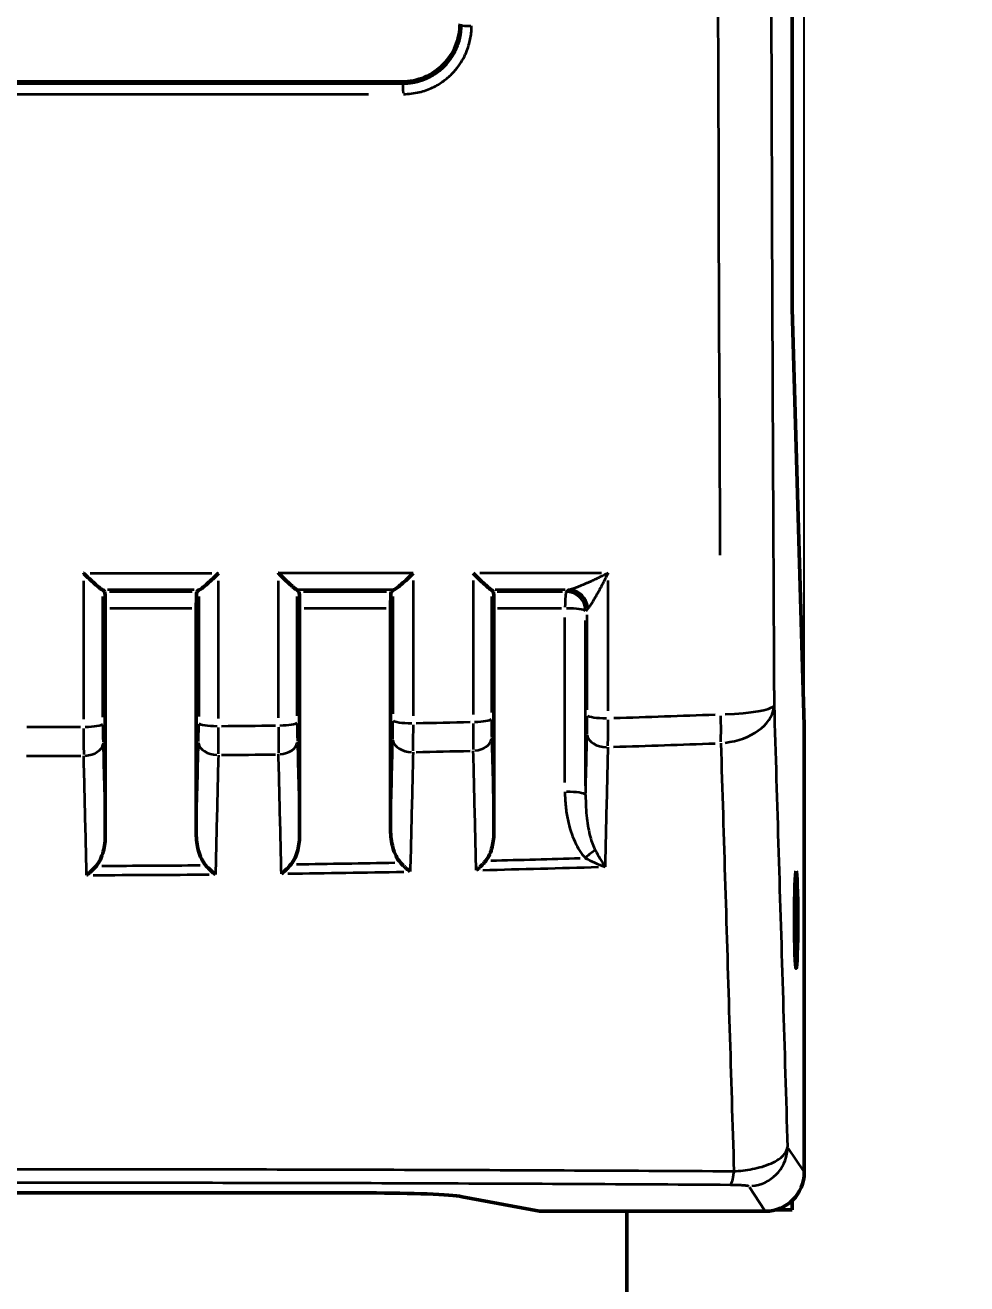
# Model space of a CAD drawing. Header units: millimetres. Extents: x 40 to 2195, y 40 to 1687.
# Drawn here: x 1738.3 to 1786.8, y 766.5 to 831.3 of the extents above; entities that cross this region are included whole.
import ezdxf

# ---------------------------------------------------------------- set-up
doc = ezdxf.new("R2010")
doc.units = ezdxf.units.MM
doc.header["$LTSCALE"] = 8
for name, color, linetype, lineweight in [('Dimension (ISO)', 7, 'Continuous', 25), ('Visible (ISO)', 7, 'Continuous', 50), ('Visible Narrow (ISO)', 7, 'Continuous', 35)]:
    doc.layers.add(name, color=color, linetype=linetype, lineweight=lineweight)
doc.styles.add('Note Text (ANSI)', font='tahoma.ttf')
doc.dimstyles.new('Default (ISO)', dxfattribs={"dimscale": 8, "dimtxt": 1, "dimasz": 2.5, "dimexe": 3.175, "dimexo": 0, "dimgap": 0.762, "dimtad": 1, "dimrnd": 1e-08, "dimzin": 0, "dimdsep": 46, "dimtxsty": 'Note Text (ANSI)', "dimcen": 0.09, "dimdle": 10, "dimclrd": 1, "dimclre": 1, "dimclrt": 1, "dimazin": 0, "dimtfac": 3.5052, "dimtmove": 0, "dimatfit": 3, "dimfxl": 1, "dimtolj": 1, "dimtzin": 0, "dimlwd": -1, "dimlwe": -1, "dimarcsym": 0})

# ---------------------------------------------------------------- blocks, each defined once
blk = doc.blocks.new('*D12')
at = {"layer": 'Defpoints', "color": 0, "transparency": 16777216}
for p in [(1778.421, 1105.216), (1701.164, 772.256), (1778.421, 772.256)]:
    blk.add_point(p, dxfattribs=at)
at = {"layer": 'Dimension (ISO)', "color": 1, "transparency": 16777216}
for p, q in [((1701.164, 772.256), (1701.164, 1130.616)), ((1778.421, 772.256), (1778.421, 1130.616)), ((1721.164, 1105.216), (1758.421, 1105.216))]:
    blk.add_line(p, q, dxfattribs=at)
for points in [[(1721.164, 1108.55), (1721.164, 1101.883), (1701.164, 1105.216)], [(1758.421, 1108.55), (1758.421, 1101.883), (1778.421, 1105.216)]]:
    blk.add_solid(points, dxfattribs=at)
at = {"layer": 'Dimension (ISO)', "color": 1, "transparency": 16777216, "insert": (1690.21, 1121.779), "char_height": 8, "attachment_point": 1, "style": 'Note Text (ANSI)'}
blk.add_mtext('\\A1;77.26 mm [3.042 in]', dxfattribs=at)

msp = doc.modelspace()

# ---------------------------------------------------------------- linework, layer by layer
at = {"layer": 'Visible (ISO)'}
for p, q in [((1777.792, 961.526), (1777.792, 816.708)), ((1777.792, 816.708), (1777.792, 841.256)), ((1759.958, 829.256), (1759.958, 829.256)), ((1760.685, 829.256), (1760.685, 829.256)), ((1777.792, 816.708), (1778.421, 795.256)), ((1742.326, 802.222), (1742.422, 802.126)), ((1747.258, 802.222), (1747.163, 802.126)), ((1752.326, 802.223), (1752.423, 802.126)), ((1757.257, 802.221), (1757.163, 802.126)), ((1762.325, 802.224), (1762.423, 802.126)), ((1778.421, 795.256), (1778.421, 772.256)), ((1761.792, 794.025), (1761.792, 794.025)), ((1761.792, 787.81), (1761.792, 787.81)), ((1755.992, 771.2), (1723.593, 771.2)), ((1760.81, 771.008), (1764.792, 770.256)), ((1777.792, 770.326), (1777.792, 770.799)), ((1776.424, 770.256), (1764.792, 770.256)), ((1769.292, 770.256), (1769.292, 764.498)), ((1776.947, 770.326), (1777.792, 770.326))]:
    msp.add_line(p, q, dxfattribs=at)
for start, end in [(167.89397, 167.89467), (187.86244, 187.86292)]:
    msp.add_arc((1769.792, 788.256), 2.1, start, end, dxfattribs=at)
for centre, major_axis, ratio, start_param, end_param in [((1739.792, 828.317), (337.098, 0), 0.000076, 4.65909, 4.765688), ((1739.792, 828.394), (-396.947, 0), 0.000076, 1.525607, 1.615986), ((1741.295, 802.221), (1.032, 0), 0.034899, 0.034736, 0.169101), ((1742.416, 801.127), (-0.005, -1), 0.034946, 1.717315, 3.106863), ((1748.289, 802.221), (-1.032, -0.001), 0.034899, 6.089367, 6.248425), ((1751.294, 802.221), (1.032, 0.001), 0.034867, 0.034726, 0.146518), ((1752.416, 801.127), (-0.005, -1), 0.034995, 1.717297, 3.106845), ((1757.169, 801.126), (-0.005, 1), 0.034916, 0.034759, 1.424218), ((1758.288, 802.221), (-1.032, -0.001), 0.034908, 6.06518, 6.248419), ((1761.325, 802.221), (1, 0.002), 0.035457, 0.035224, 0.121592), ((1762.416, 801.126), (-0.005, -1), 0.035067, 1.717264, 3.106805), ((1742.606, 867.259), (-0.001, 452.49), 0.000346, 1.717149, 1.743243), ((1746.979, 867.259), (0.001, 452.435), 0.000346, 4.540086, 4.566019), ((1752.607, 867.259), (-0.001, 452.293), 0.000347, 1.717213, 1.743241), ((1756.979, 867.259), (0.001, 452.126), 0.000346, 4.540375, 4.565918), ((1762.608, 867.259), (-0.001, 451.842), 0.000349, 1.717361, 1.743093), ((1773.44, 797.256), (0, -3), 0.034894, 6.087074, 6.087087), ((1776.42, 772.259), (1.111, -1.668), 0.998023, 5.69633, 7.2653), ((1755.992, 770.938), (-5, 0), 0.052408, 3.41254, 4.712389)]:
    msp.add_ellipse(centre, major_axis=major_axis, ratio=ratio, start_param=start_param, end_param=end_param, dxfattribs=at)
msp.add_ellipse((1778.002, 785.256), major_axis=(0, 2.5), ratio=0.034921, dxfattribs=at)
for points, knots in [([(1760.705, 831.341), (1760.705, 831.146), (1760.686, 830.95), (1760.608, 830.565), (1760.55, 830.376), (1760.325, 829.838), (1760.108, 829.513), (1759.559, 828.964), (1759.235, 828.746), (1758.695, 828.519), (1758.505, 828.461), (1758.118, 828.383), (1757.921, 828.364), (1757.724, 828.364)], [-0.4707471, -0.4707471, -0.4707471, -0.4707471, -0.4116871, -0.4116871, -0.3523848, -0.3523848, -0.2353862, -0.2353862, -0.1185325, -0.1185325, -0.0591231, -0.0591231, -0.000001, -0.000001, -0.000001, -0.000001]), ([(1760.758, 831.294), (1760.758, 831.071), (1760.732, 830.847), (1760.682, 830.628), (1760.632, 830.41), (1760.558, 830.196), (1760.46, 829.994), (1760.363, 829.791), (1760.242, 829.599), (1760.102, 829.423), (1759.961, 829.247), (1759.801, 829.087), (1759.625, 828.947), (1759.449, 828.807), (1759.257, 828.686), (1759.054, 828.589), (1758.851, 828.491), (1758.637, 828.416), (1758.418, 828.366), (1758.199, 828.317), (1757.975, 828.291), (1757.751, 828.291)], [0, 0, 0, 0, 0.142857, 0.142857, 0.142857, 0.285714, 0.285714, 0.285714, 0.428571, 0.428571, 0.428571, 0.571429, 0.571429, 0.571429, 0.714286, 0.714286, 0.714286, 0.857143, 0.857143, 0.857143, 1, 1, 1, 1]), ([(1742.312, 802.227), (1742.301, 802.23), (1742.283, 802.238), (1742.236, 802.268), (1742.205, 802.291), (1742.097, 802.374), (1742.001, 802.456), (1741.806, 802.631), (1741.718, 802.713), (1741.529, 802.892), (1741.438, 802.981), (1741.358, 803.06), (1741.347, 803.07), (1741.336, 803.081), (1741.331, 803.086)], [-0.1347695, -0.1347695, -0.1347695, -0.1347695, -0.1178601, -0.1178601, -0.0992864, -0.0992864, -0.0603095, -0.0603095, -0.0318075, -0.0318075, 0, 0, 0.0021125, 0.0042222, 0.0042222, 0.0042222, 0.0042222]), ([(1748.278, 803.086), (1748.273, 803.081), (1748.262, 803.07), (1748.252, 803.06), (1748.171, 802.981), (1748.08, 802.892), (1747.889, 802.713), (1747.8, 802.631), (1747.601, 802.456), (1747.503, 802.375), (1747.391, 802.291), (1747.359, 802.268), (1747.309, 802.238), (1747.289, 802.23), (1747.276, 802.227)], [-0.1651529, -0.1651529, -0.1651529, -0.1651529, -0.1626417, -0.1601271, -0.1601271, -0.1224319, -0.1224319, -0.0885851, -0.0885851, -0.0423147, -0.0423147, -0.0201841, -0.0201841, -0.000001, -0.000001, -0.000001, -0.000001]), ([(1752.315, 802.227), (1752.31, 802.228), (1752.304, 802.231), (1752.297, 802.235), (1752.29, 802.239), (1752.281, 802.244), (1752.271, 802.251), (1752.262, 802.257), (1752.252, 802.264), (1752.241, 802.273), (1752.23, 802.28), (1752.219, 802.289), (1752.206, 802.299), (1752.194, 802.309), (1752.18, 802.32), (1752.166, 802.332), (1752.151, 802.344), (1752.136, 802.356), (1752.12, 802.37), (1752.112, 802.377), (1752.104, 802.384), (1752.095, 802.391), (1752.078, 802.405), (1752.061, 802.421), (1752.042, 802.437), (1752.024, 802.453), (1752.005, 802.47), (1751.985, 802.488), (1751.966, 802.505), (1751.945, 802.523), (1751.924, 802.543), (1751.914, 802.552), (1751.904, 802.561), (1751.893, 802.571), (1751.872, 802.59), (1751.851, 802.61), (1751.828, 802.631), (1751.806, 802.652), (1751.783, 802.674), (1751.759, 802.696), (1751.736, 802.718), (1751.711, 802.741), (1751.687, 802.764), (1751.67, 802.78), (1751.653, 802.796), (1751.636, 802.813), (1751.607, 802.84), (1751.578, 802.868), (1751.549, 802.896), (1751.52, 802.925), (1751.49, 802.954), (1751.46, 802.983), (1751.431, 803.012), (1751.401, 803.041), (1751.37, 803.071), (1751.365, 803.076), (1751.36, 803.081), (1751.355, 803.087)], [0, 0, 0, 0, 0.0700018, 0.0700018, 0.0700018, 0.1384739, 0.1384739, 0.1384739, 0.2, 0.2, 0.2, 0.257332, 0.257332, 0.257332, 0.3143552, 0.3143552, 0.3143552, 0.3713226, 0.3713226, 0.3713226, 0.4, 0.4, 0.4, 0.457874, 0.457874, 0.457874, 0.5157266, 0.5157266, 0.5157266, 0.5727678, 0.5727678, 0.5727678, 0.6, 0.6, 0.6, 0.6541105, 0.6541105, 0.6541105, 0.7080764, 0.7080764, 0.7080764, 0.762269, 0.762269, 0.762269, 0.8, 0.8, 0.8, 0.8628653, 0.8628653, 0.8628653, 0.9261873, 0.9261873, 0.9261873, 0.9893498, 0.9893498, 0.9893498, 0.9999852, 0.9999852, 0.9999852, 0.9999852]), ([(1758.302, 803.086), (1758.291, 803.075), (1758.279, 803.063), (1758.172, 802.958), (1758.076, 802.865), (1757.885, 802.688), (1757.789, 802.602), (1757.592, 802.433), (1757.501, 802.36), (1757.394, 802.285), (1757.363, 802.265), (1757.314, 802.237), (1757.294, 802.229), (1757.281, 802.227)], [-0.1590664, -0.1590664, -0.1590664, -0.1590664, -0.1547941, -0.1547941, -0.1194936, -0.1194936, -0.083304, -0.083304, -0.0398971, -0.0398971, -0.0190928, -0.0190928, -0.000001, -0.000001, -0.000001, -0.000001]), ([(1762.318, 802.227), (1762.31, 802.229), (1762.297, 802.237), (1762.26, 802.264), (1762.235, 802.284), (1762.144, 802.36), (1762.061, 802.433), (1761.879, 802.602), (1761.789, 802.687), (1761.606, 802.864), (1761.511, 802.956), (1761.404, 803.062), (1761.392, 803.074), (1761.379, 803.086)], [-0.1774144, -0.1774144, -0.1774144, -0.1774144, -0.1556764, -0.1556764, -0.1318375, -0.1318375, -0.0816586, -0.0816586, -0.0404852, -0.0404852, 0, 0, 0.0052171, 0.0052171, 0.0052171, 0.0052171]), ([(1747.163, 802.126), (1747.159, 802.122), (1747.155, 802.099), (1747.148, 802.015), (1747.145, 801.952), (1747.139, 801.792), (1747.137, 801.697), (1747.134, 801.491), (1747.134, 801.384), (1747.134, 801.272)], [-0.1393108, -0.1393108, -0.1393108, -0.1393108, -0.105572, -0.105572, -0.0696564, -0.0696564, -0.0337394, -0.0337394, -0.000001, -0.000001, -0.000001, -0.000001]), ([(1742.452, 789.615), (1742.452, 789.329), (1742.418, 789.034), (1742.308, 788.62), (1742.259, 788.482), (1742.143, 788.24), (1742.075, 788.128), (1741.993, 788.032)], [-0.1678692, -0.1678692, -0.1678692, -0.1678692, -0.0815372, -0.0815372, -0.0382831, -0.0382831, 0, 0, 0, 0]), ([(1747.613, 788.062), (1747.527, 788.16), (1747.457, 788.274), (1747.335, 788.523), (1747.284, 788.665), (1747.169, 789.09), (1747.133, 789.394), (1747.133, 789.688)], [-0.1747554, -0.1747554, -0.1747554, -0.1747554, -0.1348801, -0.1348801, -0.0897732, -0.0897732, -0.000001, -0.000001, -0.000001, -0.000001]), ([(1752.452, 789.65), (1752.452, 789.379), (1752.422, 789.1), (1752.32, 788.7), (1752.274, 788.562), (1752.161, 788.319), (1752.094, 788.206), (1752.014, 788.109)], [-0.1629658, -0.1629658, -0.1629658, -0.1629658, -0.0812786, -0.0812786, -0.0381639, -0.0381639, -0.000001, -0.000001, -0.000001, -0.000001]), ([(1757.634, 788.2), (1757.545, 788.299), (1757.472, 788.417), (1757.345, 788.672), (1757.292, 788.818), (1757.171, 789.254), (1757.133, 789.567), (1757.133, 789.87)], [-0.1799383, -0.1799383, -0.1799383, -0.1799383, -0.1388552, -0.1388552, -0.0923222, -0.0923222, -0.000001, -0.000001, -0.000001, -0.000001]), ([(1762.453, 789.793), (1762.453, 789.53), (1762.424, 789.26), (1762.327, 788.871), (1762.283, 788.737), (1762.175, 788.499), (1762.111, 788.39), (1762.034, 788.294)], [-0.1581114, -0.1581114, -0.1581114, -0.1581114, -0.0788665, -0.0788665, -0.0370518, -0.0370518, -0.0000029, -0.0000029, -0.0000029, -0.0000029]), ([(1747.613, 788.062), (1747.705, 787.957), (1747.802, 787.858), (1747.98, 787.697), (1748.046, 787.644), (1748.094, 787.606), (1748.104, 787.598), (1748.114, 787.59), (1748.118, 787.588)], [-0.04231735, -0.04231735, -0.04231735, -0.04231735, -0.01901701, -0.01901701, 0, 0, 0.00163863, 0.00327689, 0.00327689, 0.00327689, 0.00327689]), ([(1751.515, 787.624), (1751.529, 787.635), (1751.543, 787.646), (1751.631, 787.717), (1751.704, 787.782), (1751.857, 787.931), (1751.937, 788.018), (1752.014, 788.109)], [-0.07307476, -0.07307476, -0.07307476, -0.07307476, -0.06711794, -0.06711794, -0.03591268, -0.03591268, -0.000001, -0.000001, -0.000001, -0.000001]), ([(1757.634, 788.2), (1757.666, 788.164), (1757.699, 788.129), (1757.765, 788.061), (1757.798, 788.029), (1757.845, 787.983), (1757.86, 787.969), (1757.904, 787.929), (1757.934, 787.902), (1757.994, 787.849), (1758.024, 787.824), (1758.084, 787.776), (1758.113, 787.753), (1758.142, 787.731)], [0, 0, 0, 0, 0.213745, 0.213745, 0.415896, 0.415896, 0.5, 0.5, 0.673687, 0.673687, 0.841922, 0.841922, 1, 1, 1, 1]), ([(1761.54, 787.804), (1761.574, 787.831), (1761.607, 787.859), (1761.675, 787.917), (1761.708, 787.948), (1761.763, 788), (1761.784, 788.02), (1761.843, 788.079), (1761.879, 788.117), (1761.954, 788.199), (1761.991, 788.242), (1762.029, 788.288), (1762.031, 788.291), (1762.034, 788.294)], [0.0000024, 0.0000024, 0.0000024, 0.0000024, 0.1818223, 0.1818223, 0.3746517, 0.3746517, 0.5, 0.5, 0.7286754, 0.7286754, 0.9825956, 0.9825956, 1, 1, 1, 1]), ([(1741.491, 787.552), (1741.496, 787.556), (1741.506, 787.564), (1741.517, 787.572), (1741.589, 787.629), (1741.658, 787.688), (1741.818, 787.838), (1741.908, 787.932), (1741.993, 788.032)], [-0.07352733, -0.07352733, -0.07352733, -0.07352733, -0.07147151, -0.06941546, -0.06941546, -0.03965386, -0.03965386, -0.00000223, -0.00000223, -0.00000223, -0.00000223])]:
    msp.add_open_spline(points, degree=3, knots=knots, dxfattribs=at)
at = {"layer": 'Visible Narrow (ISO)'}
for p, q in [((1760.629, 830.428), (1760.629, 830.428)), ((1761.206, 830.428), (1761.206, 830.428)), ((1759.878, 829.174), (1759.878, 829.174)), ((1757.75, 828.295), (1757.725, 828.36)), ((1757.767, 828.276), (1757.752, 828.291)), ((1758.464, 828.377), (1758.464, 828.377)), ((1759.878, 828.421), (1759.878, 828.421)), ((1758.464, 827.797), (1758.464, 827.797)), ((1741.331, 802.69), (1741.331, 795.575)), ((1748.278, 795.611), (1748.278, 802.692)), ((1751.355, 802.694), (1751.355, 795.644)), ((1758.303, 795.752), (1758.303, 802.7)), ((1761.379, 802.703), (1761.379, 795.817)), ((1768.327, 795.998), (1768.327, 802.713)), ((1742.326, 795.676), (1742.326, 801.879)), ((1747.258, 801.881), (1747.258, 795.713)), ((1752.326, 795.742), (1752.326, 801.881)), ((1766.25, 802.208), (1766.173, 802.13)), ((1767.252, 801.214), (1767.174, 801.136)), ((1766.104, 792.309), (1766.104, 800.8)), ((1777.558, 773.551), (1777.558, 773.551)), ((1777.601, 773.486), (1778.378, 772.32)), ((1775.602, 771.489), (1776.38, 770.321))]:
    msp.add_line(p, q, dxfattribs=at)
for centre, major_axis, ratio, start_param, end_param in [((1789.778, 867.261), (0, 453.794), 0.034923, 1.382532, 1.710643), ((1761.274, 831.279), (-0.5, 0), 0.078918, 0.114501, 1.545225), ((1757.767, 827.775), (0, 0.5), 0.045161, 4.706756, 6.167119), ((1739.792, 827.756), (398.503, 0), 0.000062, 4.67173, 4.753048), ((1739.792, 803.239), (-396.059, 0.002), 0.000386, 1.575558, 1.591347), ((1739.794, 803.037), (-396.007, -0.002), 0.000124, 4.641155, 4.656977), ((1739.801, 802.171), (-394.505, 0), 0.000144, 4.694067, 4.705393), ((1739.792, 801.996), (392.173, 0), 0.000332, 1.552606, 1.563486), ((1739.792, 801.995), (392.175, 0), 0.000333, 1.527094, 1.537981), ((1757.233, 867.316), (0.002, 456.006), 0.000054, 4.555025, 4.568404), ((1762.35, 867.296), (0.001, -455.708), 0.000057, 4.856407, 4.869667), ((1739.804, 802.192), (-394.94, 0), 0.000089, 4.645721, 4.654844), ((1739.792, 801.994), (392.179, 0), 0.000336, 1.503969, 1.512581), ((1766.171, 801.126), (0, 1), 0.067249, 0.104461, 1.355015), ((1766.171, 801.126), (0.71, -0.704), 0.998786, 0.865733, 2.275849), ((1768.314, 802.211), (-2.061, -0.001), 0.035151, 6.050417, 6.23828), ((1766.257, 801.213), (0.71, -0.704), 0.998786, 0.865727, 2.275856), ((1766.316, 801.228), (-0.142, 0.99), 0.969998, 4.686381, 6.062664), ((1739.792, 801.126), (391.251, 0), 0.000375, 1.55263, 1.563402), ((1739.792, 801.125), (391.253, 0), 0.000376, 1.527058, 1.537836), ((1739.792, 801.125), (391.257, 0), 0.000376, 1.503964, 1.512381), ((1766.171, 801.126), (1, 0), 0.146108, 0.115395, 1.557368), ((1767.041, 867.258), (0.001, -452.553), 0.000288, 1.404057, 1.423094), ((1767.204, 867.194), (-0.003, 454.615), 0.000116, 4.555248, 4.566145), ((1773.871, 796.295), (3, 0.017), 0.15728, 4.869979, 6.175319), ((1773.871, 796.295), (2.999, 0.091), 0.65511, 4.851439, 6.164103), ((1739.792, 858.269), (400, 0), 0.157724, 4.708928, 4.71585), ((1741.327, 795.338), (1, 0), 0.157723, 4.792801, 6.171199), ((1742.401, 795.705), (-0.013, -2.076), 0.035501, 4.919953, 5.403145), ((1747.183, 795.741), (-0.013, 2.074), 0.035463, 4.022083, 4.505555), ((1748.257, 795.376), (-1, 0), 0.157669, 0.113186, 1.514182), ((1739.793, 957.41), (384.772, -0.001), 0.421628, 4.734845, 4.742045), ((1751.4, 795.822), (0, -3.128), 0.014561, 4.922367, 5.403551), ((1751.326, 795.41), (1, 0), 0.157623, 4.816627, 6.17245), ((1752.401, 795.779), (-0.014, -2.077), 0.035539, 4.920636, 5.403634), ((1757.183, 795.876), (-0.013, 2.056), 0.03528, 4.023634, 4.510571), ((1758.256, 795.524), (-1, 0), 0.157461, 0.114421, 1.538004), ((1758.179, 795.918), (-0.035, 3.106), 0.038443, 4.022659, 4.50661), ((1739.789, 957.24), (384.845, 0.01), 0.421107, 4.760902, 4.768108), ((1761.397, 795.995), (0.012, -3.114), 0.006571, 4.920084, 5.402915), ((1761.325, 795.592), (1, 0), 0.157368, 4.84048, 6.173687), ((1762.399, 795.949), (-0.013, -2.06), 0.035427, 4.91685, 5.40295), ((1767.182, 796.133), (-0.013, 2.055), 0.035276, 4.02391, 4.510702), ((1768.255, 795.782), (-1, 0), 0.157097, 0.115672, 1.56185), ((1768.176, 796.177), (-0.047, 3.105), 0.046386, 4.02288, 4.506484), ((1739.783, 957.041), (384.941, 0.029), 0.420488, 4.787332, 4.800941), ((1773.871, 796.295), (-0.113, 2.998), 0.080917, 4.026984, 4.524786), ((1741.402, 795.748), (-0.012, -3.126), 0.022554, 4.921943, 5.40311), ((1748.18, 795.784), (-0.024, 3.124), 0.030542, 4.021646, 4.503425), ((1761.336, 794.601), (1, 0.025), 0.654438, 4.824658, 6.162698), ((1768.245, 794.791), (-1, 0.024), 0.652675, 0.126766, 1.577544), ((1741.338, 794.346), (1, 0.025), 0.653733, 4.777077, 6.160207), ((1748.247, 794.384), (-1, 0.024), 0.653381, 0.124274, 1.52991), ((1751.337, 794.418), (1, 0.025), 0.654085, 4.800855, 6.161442), ((1758.246, 794.532), (-1, 0.024), 0.653029, 0.125527, 1.553715), ((1739.788, 1055.151), (400.01, -7.47), 0.653188, 4.771245, 4.778223), ((1739.784, 956.454), (385.136, 0.026), 0.422613, 4.787269, 4.800896), ((1739.792, 1055.207), (400, 0), 0.653791, 4.708904, 4.715874), ((1739.792, 1055.193), (400.003, -3.739), 0.65364, 4.740076, 4.747049), ((1766.17, 791.671), (1, 0), 0.166997, 0.115497, 1.557165), ((1767.216, 788.256), (0.737, 0.676), 0.175532, 0.802322, 1.467054), ((1739.788, 944.889), (383.782, 0.013), 0.408722, 4.718852, 4.732033), ((1739.796, 945.376), (383.351, 0.009), 0.410451, 4.744989, 4.758196), ((1739.8, 945.953), (383.361, -0.038), 0.411942, 4.771126, 4.783154), ((1739.792, 945.52), (383.572, -0.001), 0.411839, 4.717685, 4.733236), ((1739.795, 945.38), (383.434, 0), 0.411621, 4.743825, 4.759393), ((1739.805, 945.099), (383.353, 0.015), 0.410977, 4.769967, 4.785558), ((1775.559, 773.551), (-1.664, -1.109), 0.998023, 1.062389, 2.47446), ((1774.625, 773.622), (-0.013, -2), 0.120724, 0.093225, 0.821801)]:
    msp.add_ellipse(centre, major_axis=major_axis, ratio=ratio, start_param=start_param, end_param=end_param, dxfattribs=at)
for points, knots in [([(1777.007, 959.691), (1776.951, 952.112), (1776.903, 944.5), (1776.861, 936.853), (1776.861, 936.776), (1776.86, 936.698), (1776.86, 936.621), (1776.818, 928.895), (1776.783, 921.132), (1776.755, 913.348), (1776.75, 911.916), (1776.745, 910.484), (1776.74, 909.052), (1776.72, 902.692), (1776.704, 896.32), (1776.693, 889.939), (1776.687, 886.987), (1776.683, 884.032), (1776.68, 881.076), (1776.675, 876.208), (1776.672, 871.336), (1776.673, 866.464), (1776.673, 861.989), (1776.675, 857.514), (1776.68, 853.041), (1776.684, 849.689), (1776.689, 846.338), (1776.695, 842.989), (1776.707, 837.004), (1776.722, 831.025), (1776.742, 825.059), (1776.748, 823.231), (1776.754, 821.403), (1776.761, 819.577), (1776.789, 812.11), (1776.823, 804.667), (1776.863, 797.241), (1776.865, 796.926), (1776.867, 796.61), (1776.869, 796.295)], [0.0000012, 0.0000012, 0.0000012, 0.0000012, 0.1414246, 0.1414246, 0.1414246, 0.1428571, 0.1428571, 0.1428571, 0.2857143, 0.2857143, 0.2857143, 0.3119807, 0.3119807, 0.3119807, 0.4285714, 0.4285714, 0.4285714, 0.482534, 0.482534, 0.482534, 0.5714286, 0.5714286, 0.5714286, 0.6530896, 0.6530896, 0.6530896, 0.7142857, 0.7142857, 0.7142857, 0.8236304, 0.8236304, 0.8236304, 0.8571429, 0.8571429, 0.8571429, 0.9941772, 0.9941772, 0.9941772, 0.9999988, 0.9999988, 0.9999988, 0.9999988]), ([(1757.768, 828.275), (1757.845, 828.275), (1757.921, 828.278), (1758.061, 828.289), (1758.126, 828.296), (1758.266, 828.315), (1758.341, 828.329), (1758.433, 828.349), (1758.452, 828.354), (1758.537, 828.374), (1758.602, 828.392), (1758.72, 828.429), (1758.774, 828.448), (1758.887, 828.491), (1758.946, 828.515), (1759.022, 828.549), (1759.041, 828.558), (1759.125, 828.598), (1759.188, 828.631), (1759.283, 828.684), (1759.316, 828.704), (1759.409, 828.761), (1759.465, 828.799), (1759.525, 828.842), (1759.53, 828.846), (1759.59, 828.889), (1759.641, 828.929), (1759.716, 828.991), (1759.741, 829.013), (1759.813, 829.077), (1759.859, 829.12), (1759.905, 829.167), (1759.908, 829.17), (1759.958, 829.221), (1760.003, 829.269), (1760.059, 829.335), (1760.074, 829.352), (1760.127, 829.416), (1760.163, 829.463), (1760.238, 829.565), (1760.275, 829.62), (1760.316, 829.686), (1760.324, 829.697), (1760.359, 829.756), (1760.386, 829.802), (1760.44, 829.902), (1760.467, 829.954), (1760.497, 830.018), (1760.502, 830.03), (1760.528, 830.086), (1760.546, 830.131), (1760.588, 830.237), (1760.61, 830.298), (1760.643, 830.4), (1760.656, 830.442), (1760.68, 830.531), (1760.692, 830.578), (1760.704, 830.634), (1760.707, 830.643), (1760.717, 830.691), (1760.724, 830.729), (1760.738, 830.808), (1760.744, 830.85), (1760.751, 830.9), (1760.752, 830.91), (1760.758, 830.956), (1760.761, 830.992), (1760.768, 831.078), (1760.771, 831.128), (1760.774, 831.211), (1760.775, 831.244), (1760.775, 831.277)], [0, 0, 0, 0, 0.028018, 0.028018, 0.052847, 0.052847, 0.082876, 0.082876, 0.090909, 0.090909, 0.11888, 0.11888, 0.143596, 0.143596, 0.172436, 0.172436, 0.181818, 0.181818, 0.215511, 0.215511, 0.23468, 0.23468, 0.269255, 0.269255, 0.272727, 0.272727, 0.307469, 0.307469, 0.325611, 0.325611, 0.361321, 0.361321, 0.363636, 0.363636, 0.403038, 0.403038, 0.416593, 0.416593, 0.454545, 0.454545, 0.498234, 0.498234, 0.507586, 0.507586, 0.545455, 0.545455, 0.588924, 0.588924, 0.598592, 0.598592, 0.636364, 0.636364, 0.689418, 0.689418, 0.727273, 0.727273, 0.77168, 0.77168, 0.780898, 0.780898, 0.818182, 0.818182, 0.860844, 0.860844, 0.870928, 0.870928, 0.909091, 0.909091, 0.962939, 0.962939, 1, 1, 1, 1]), ([(1721.817, 828.275), (1722.492, 828.275), (1723.184, 828.275), (1724.589, 828.275), (1725.3, 828.275), (1726.388, 828.275), (1726.749, 828.275), (1727.16, 828.275), (1727.205, 828.275), (1727.89, 828.275), (1728.546, 828.275), (1729.879, 828.275), (1730.556, 828.275), (1731.929, 828.275), (1732.625, 828.275), (1733.348, 828.275), (1733.37, 828.275), (1734.139, 828.275), (1734.893, 828.275), (1736.404, 828.275), (1737.162, 828.275), (1738.576, 828.275), (1739.232, 828.275), (1739.893, 828.275), (1739.898, 828.275), (1740.643, 828.275), (1741.384, 828.275), (1742.866, 828.275), (1743.607, 828.275), (1745.026, 828.275), (1745.705, 828.275), (1746.409, 828.275), (1746.44, 828.275), (1747.133, 828.275), (1747.788, 828.275), (1749.091, 828.275), (1749.738, 828.275), (1751.026, 828.275), (1751.666, 828.275), (1752.351, 828.275), (1752.411, 828.275), (1752.523, 828.275), (1752.576, 828.275), (1753.339, 828.275), (1754.028, 828.275), (1755.387, 828.275), (1756.054, 828.275), (1757.064, 828.275), (1757.418, 828.275), (1757.768, 828.275)], [0, 0, 0, 0, 0.0664639, 0.0664639, 0.1312174, 0.1312174, 0.1628207, 0.1628207, 0.1666667, 0.1666667, 0.2217513, 0.2217513, 0.2766773, 0.2766773, 0.3316034, 0.3316034, 0.3333333, 0.3333333, 0.3918189, 0.3918189, 0.4498973, 0.4498973, 0.5, 0.5, 0.5003592, 0.5003592, 0.5569019, 0.5569019, 0.613838, 0.613838, 0.6666667, 0.6666667, 0.6691109, 0.6691109, 0.7211053, 0.7211053, 0.7738498, 0.7738498, 0.8280955, 0.8280955, 0.8333333, 0.8333333, 0.8379004, 0.8379004, 0.9002518, 0.9002518, 0.9643512, 0.9643512, 1, 1, 1, 1]), ([(1758.302, 803.086), (1757.172, 803.086), (1756.027, 803.086), (1753.712, 803.086), (1752.54, 803.087), (1751.355, 803.087)], [0.0000085, 0.0000085, 0.0000085, 0.0000085, 0.5, 0.5, 0.9999957, 0.9999957, 0.9999957, 0.9999957]), ([(1768.327, 803.086), (1768.245, 803.045), (1768.165, 803.006), (1768.072, 802.96), (1768.056, 802.952), (1768.032, 802.941), (1768.025, 802.937), (1767.955, 802.904), (1767.895, 802.874), (1767.815, 802.837), (1767.796, 802.827), (1767.763, 802.811), (1767.75, 802.805), (1767.672, 802.769), (1767.609, 802.739), (1767.544, 802.709), (1767.54, 802.707), (1767.517, 802.697), (1767.499, 802.689), (1767.425, 802.654), (1767.37, 802.629), (1767.295, 802.596), (1767.274, 802.586), (1767.207, 802.557), (1767.162, 802.537), (1767.095, 802.508), (1767.071, 802.498), (1767.012, 802.472), (1766.976, 802.457), (1766.917, 802.432), (1766.891, 802.422), (1766.839, 802.4), (1766.812, 802.39), (1766.759, 802.369), (1766.733, 802.359), (1766.688, 802.341), (1766.669, 802.334), (1766.623, 802.317), (1766.598, 802.308), (1766.56, 802.294), (1766.546, 802.289), (1766.512, 802.278), (1766.492, 802.271), (1766.47, 802.264), (1766.467, 802.263), (1766.455, 802.26), (1766.446, 802.257), (1766.42, 802.249), (1766.404, 802.245), (1766.386, 802.24), (1766.382, 802.24), (1766.374, 802.238), (1766.369, 802.236), (1766.351, 802.233), (1766.34, 802.23), (1766.326, 802.228), (1766.323, 802.228), (1766.317, 802.228), (1766.316, 802.227), (1766.314, 802.227)], [0.0000147, 0.0000147, 0.0000147, 0.0000147, 0.0686565, 0.0686565, 0.0833333, 0.0833333, 0.0898491, 0.0898491, 0.1471178, 0.1471178, 0.1666667, 0.1666667, 0.1797098, 0.1797098, 0.2450056, 0.2450056, 0.25, 0.25, 0.2695581, 0.2695581, 0.3333333, 0.3333333, 0.35942, 0.35942, 0.4166667, 0.4166667, 0.4492474, 0.4492474, 0.5, 0.5, 0.5391141, 0.5391141, 0.5833333, 0.5833333, 0.6289652, 0.6289652, 0.6666667, 0.6666667, 0.7187702, 0.7187702, 0.75, 0.75, 0.7998007, 0.7998007, 0.8086959, 0.8086959, 0.8333333, 0.8333333, 0.8852445, 0.8852445, 0.8984975, 0.8984975, 0.9166667, 0.9166667, 0.9700318, 0.9700318, 0.9884571, 0.9884571, 1, 1, 1, 1]), ([(1768.327, 803.086), (1768.299, 803.031), (1768.271, 802.977), (1768.223, 802.883), (1768.202, 802.843), (1768.155, 802.751), (1768.129, 802.701), (1768.084, 802.617), (1768.066, 802.582), (1768.019, 802.493), (1767.991, 802.441), (1767.951, 802.366), (1767.938, 802.342), (1767.896, 802.264), (1767.868, 802.213), (1767.832, 802.147), (1767.823, 802.13), (1767.785, 802.062), (1767.759, 802.014), (1767.726, 801.955), (1767.719, 801.943), (1767.682, 801.879), (1767.655, 801.83), (1767.625, 801.78), (1767.623, 801.775), (1767.592, 801.721), (1767.564, 801.675), (1767.513, 801.59), (1767.489, 801.551), (1767.445, 801.48), (1767.424, 801.448), (1767.392, 801.399), (1767.379, 801.379), (1767.363, 801.356), (1767.358, 801.351), (1767.343, 801.329), (1767.332, 801.315), (1767.32, 801.3), (1767.317, 801.296), (1767.306, 801.284), (1767.299, 801.276), (1767.29, 801.267), (1767.288, 801.265), (1767.286, 801.263)], [0.0000245, 0.0000245, 0.0000245, 0.0000245, 0.0466229, 0.0466229, 0.0833333, 0.0833333, 0.1314886, 0.1314886, 0.1666667, 0.1666667, 0.222838, 0.222838, 0.25, 0.25, 0.3114966, 0.3114966, 0.3333333, 0.3333333, 0.3986923, 0.3986923, 0.4166667, 0.4166667, 0.4926007, 0.4926007, 0.5, 0.5, 0.5833333, 0.5833333, 0.6666667, 0.6666667, 0.75, 0.75, 0.8116433, 0.8116433, 0.8333333, 0.8333333, 0.8984893, 0.8984893, 0.9166667, 0.9166667, 0.976949, 0.976949, 0.9999998, 0.9999998, 0.9999998, 0.9999998]), ([(1757.281, 802.227), (1756.467, 802.227), (1755.647, 802.227), (1754.819, 802.227), (1753.991, 802.227), (1753.157, 802.227), (1752.315, 802.227)], [0.0000053, 0.0000053, 0.0000053, 0.0000053, 0.5, 0.5, 0.5, 1, 1, 1, 1]), ([(1757.133, 789.87), (1757.152, 790.643), (1757.17, 791.417), (1757.189, 792.193), (1757.208, 792.97), (1757.227, 793.747), (1757.246, 794.527)], [0, 0, 0, 0, 0.5, 0.5, 0.5, 1, 1, 1, 1]), ([(1762.335, 794.595), (1762.355, 793.791), (1762.375, 792.989), (1762.394, 792.189), (1762.414, 791.388), (1762.433, 790.59), (1762.453, 789.793)], [0, 0, 0, 0, 0.5, 0.5, 0.5, 1, 1, 1, 1]), ([(1767.17, 791.677), (1767.182, 792.194), (1767.195, 792.711), (1767.22, 793.747), (1767.233, 794.266), (1767.245, 794.786)], [0, 0, 0, 0, 0.5, 0.5, 1, 1, 1, 1]), ([(1742.337, 794.34), (1742.356, 793.549), (1742.376, 792.76), (1742.395, 791.973), (1742.414, 791.185), (1742.433, 790.399), (1742.452, 789.615)], [0, 0, 0, 0, 0.5, 0.5, 0.5, 1, 1, 1, 1]), ([(1747.133, 789.688), (1747.152, 790.467), (1747.171, 791.247), (1747.19, 792.028), (1747.209, 792.81), (1747.228, 793.593), (1747.247, 794.378)], [0, 0, 0, 0, 0.5, 0.5, 0.5, 1, 1, 1, 1]), ([(1752.336, 794.412), (1752.356, 793.615), (1752.375, 792.82), (1752.395, 792.026), (1752.414, 791.232), (1752.433, 790.44), (1752.452, 789.65)], [0, 0, 0, 0, 0.5, 0.5, 0.5, 1, 1, 1, 1]), ([(1758.292, 793.879), (1758.275, 793.198), (1758.258, 792.516), (1758.242, 791.833), (1758.225, 791.15), (1758.209, 790.466), (1758.192, 789.782), (1758.175, 789.099), (1758.159, 788.415), (1758.142, 787.731)], [0, 0, 0, 0, 0.333333, 0.333333, 0.333333, 0.666667, 0.666667, 0.666667, 1, 1, 1, 1]), ([(1761.54, 787.804), (1761.523, 788.489), (1761.507, 789.173), (1761.474, 790.54), (1761.457, 791.223), (1761.423, 792.586), (1761.407, 793.267), (1761.39, 793.948)], [0, 0, 0, 0, 0.333333, 0.333333, 0.666667, 0.666667, 1, 1, 1, 1]), ([(1768.316, 794.139), (1768.299, 793.453), (1768.282, 792.768), (1768.249, 791.399), (1768.233, 790.715), (1768.199, 789.348), (1768.183, 788.665), (1768.167, 787.983)], [0, 0, 0, 0, 0.333333, 0.333333, 0.666667, 0.666667, 1, 1, 1, 1]), ([(1774.128, 794.341), (1774.203, 791.893), (1774.277, 789.446), (1774.427, 784.553), (1774.501, 782.106), (1774.651, 777.212), (1774.726, 774.766), (1774.8, 772.319)], [0, 0, 0, 0, 0.333333, 0.333333, 0.666667, 0.666667, 1, 1, 1, 1]), ([(1741.491, 787.552), (1741.475, 788.236), (1741.458, 788.92), (1741.425, 790.286), (1741.408, 790.969), (1741.375, 792.332), (1741.358, 793.012), (1741.341, 793.693)], [0, 0, 0, 0, 0.333333, 0.333333, 0.666667, 0.666667, 1, 1, 1, 1]), ([(1748.268, 793.73), (1748.251, 793.047), (1748.234, 792.364), (1748.218, 791.681), (1748.201, 790.998), (1748.184, 790.316), (1748.168, 789.633), (1748.151, 788.951), (1748.135, 788.269), (1748.118, 787.588)], [0, 0, 0, 0, 0.333333, 0.333333, 0.333333, 0.666667, 0.666667, 0.666667, 1, 1, 1, 1]), ([(1751.515, 787.624), (1751.499, 788.309), (1751.482, 788.992), (1751.449, 790.359), (1751.433, 791.041), (1751.399, 792.404), (1751.382, 793.085), (1751.366, 793.765)], [0, 0, 0, 0, 0.333333, 0.333333, 0.666667, 0.666667, 1, 1, 1, 1]), ([(1766.104, 791.838), (1766.104, 791.573), (1766.132, 791.07), (1766.24, 790.393), (1766.399, 789.791), (1766.603, 789.261), (1766.85, 788.799), (1767.042, 788.544), (1767.146, 788.43)], [0, 0, 0, 0, 0.1666667, 0.3333333, 0.5, 0.6666667, 0.8333333, 0.9999904, 0.9999904, 0.9999904, 0.9999904]), ([(1767.17, 791.677), (1767.168, 791.458), (1767.178, 791.039), (1767.226, 790.475), (1767.301, 789.973), (1767.399, 789.53), (1767.519, 789.144), (1767.614, 788.928), (1767.665, 788.833)], [0.0000004, 0.0000004, 0.0000004, 0.0000004, 0.1666667, 0.3333333, 0.5, 0.6666667, 0.8333333, 0.9999875, 0.9999875, 0.9999875, 0.9999875]), ([(1774.8, 772.319), (1774.954, 772.327), (1775.274, 772.352), (1775.761, 772.426), (1776.251, 772.543), (1776.722, 772.71), (1777.138, 772.933), (1777.451, 773.214), (1777.548, 773.434), (1777.558, 773.551)], [0, 0, 0, 0, 0.1428571, 0.2857143, 0.4285714, 0.5714286, 0.7142857, 0.8571429, 1, 1, 1, 1]), ([(1704.96, 771.624), (1710.694, 771.661), (1716.431, 771.689), (1722.172, 771.707), (1722.237, 771.707), (1722.301, 771.707), (1722.366, 771.708), (1727.426, 771.724), (1732.489, 771.733), (1737.553, 771.735), (1738.295, 771.735), (1739.036, 771.735), (1739.778, 771.735), (1739.783, 771.735), (1739.788, 771.735), (1739.792, 771.735), (1745.603, 771.735), (1751.413, 771.726), (1757.219, 771.708), (1757.274, 771.707), (1757.329, 771.707), (1757.384, 771.707), (1763.135, 771.689), (1768.881, 771.661), (1774.625, 771.624)], [0, 0, 0, 0, 0.2472214, 0.2472214, 0.2472214, 0.25, 0.25, 0.25, 0.4678795, 0.4678795, 0.4678795, 0.4997906, 0.4997906, 0.4997906, 0.5, 0.5, 0.5, 0.75, 0.75, 0.75, 0.7523598, 0.7523598, 0.7523598, 1, 1, 1, 1]), ([(1774.625, 771.624), (1774.641, 771.624), (1774.656, 771.624), (1774.672, 771.624), (1774.697, 771.624), (1774.722, 771.624), (1774.748, 771.623), (1774.76, 771.623), (1774.772, 771.623), (1774.784, 771.623), (1774.801, 771.622), (1774.818, 771.622), (1774.834, 771.622), (1774.862, 771.621), (1774.89, 771.62), (1774.917, 771.619), (1774.927, 771.619), (1774.937, 771.619), (1774.947, 771.618), (1774.965, 771.618), (1774.983, 771.617), (1775.001, 771.617), (1775.027, 771.616), (1775.053, 771.615), (1775.079, 771.613), (1775.09, 771.613), (1775.1, 771.612), (1775.111, 771.612), (1775.129, 771.611), (1775.148, 771.61), (1775.166, 771.609), (1775.19, 771.608), (1775.215, 771.606), (1775.238, 771.604), (1775.248, 771.604), (1775.258, 771.603), (1775.268, 771.602), (1775.286, 771.601), (1775.303, 771.6), (1775.32, 771.598), (1775.34, 771.596), (1775.359, 771.595), (1775.378, 771.593), (1775.387, 771.592), (1775.397, 771.591), (1775.406, 771.589), (1775.422, 771.588), (1775.437, 771.586), (1775.45, 771.584), (1775.465, 771.582), (1775.479, 771.579), (1775.491, 771.577), (1775.498, 771.576), (1775.504, 771.575), (1775.51, 771.573), (1775.519, 771.571), (1775.528, 771.569), (1775.534, 771.567), (1775.535, 771.567), (1775.536, 771.566), (1775.537, 771.566), (1775.543, 771.564), (1775.548, 771.562), (1775.552, 771.56), (1775.555, 771.558), (1775.558, 771.556), (1775.559, 771.554)], [0, 0, 0, 0, 0.042359, 0.042359, 0.042359, 0.111151, 0.111151, 0.111151, 0.142857, 0.142857, 0.142857, 0.187531, 0.187531, 0.187531, 0.259825, 0.259825, 0.259825, 0.285714, 0.285714, 0.285714, 0.332611, 0.332611, 0.332611, 0.400948, 0.400948, 0.400948, 0.428571, 0.428571, 0.428571, 0.477685, 0.477685, 0.477685, 0.543748, 0.543748, 0.543748, 0.571429, 0.571429, 0.571429, 0.622799, 0.622799, 0.622799, 0.6824, 0.6824, 0.6824, 0.714286, 0.714286, 0.714286, 0.76771, 0.76771, 0.76771, 0.82559, 0.82559, 0.82559, 0.857143, 0.857143, 0.857143, 0.906326, 0.906326, 0.906326, 0.913388, 0.913388, 0.913388, 0.959401, 0.959401, 0.959401, 1, 1, 1, 1])]:
    msp.add_open_spline(points, degree=3, knots=knots, dxfattribs=at)
for points in [[(1757.789, 827.732), (1758.084, 827.732), (1758.629, 827.805), (1759.318, 828.057), (1759.873, 828.395), (1760.308, 828.776), (1760.642, 829.175), (1760.889, 829.572), (1761.065, 829.954), (1761.183, 830.316), (1761.255, 830.646), (1761.293, 830.949), (1761.301, 831.144), (1761.301, 831.239)], [(1767.286, 801.263), (1767.277, 801.256), (1767.263, 801.241), (1767.257, 801.226), (1767.256, 801.218)], [(1776.869, 796.295), (1776.945, 793.767), (1777.098, 788.713), (1777.328, 781.132), (1777.481, 776.078), (1777.558, 773.551)], [(1767.665, 788.833), (1767.74, 788.692), (1767.901, 788.407), (1768.076, 788.122), (1768.167, 787.983)], [(1767.146, 788.43), (1767.298, 788.349), (1767.623, 788.191), (1767.981, 788.048), (1768.167, 787.983)], [(1704.785, 772.319), (1710.609, 772.354), (1722.275, 772.407), (1739.792, 772.434), (1757.31, 772.407), (1768.976, 772.354), (1774.8, 772.319)]]:
    msp.add_open_spline(points, degree=3, dxfattribs=at)

# ---------------------------------------------------------------- dimensions: what is measured, and where the dimension line sits
at = {"layer": 'Dimension (ISO)', "color": 1, "true_color": 0xff0000}
dim = msp.add_linear_dim(base=(1778.421, 1105.216), p1=(1701.164, 772.256), p2=(1778.421, 772.256), angle=180, text='<> mm [3.042 in]', dimstyle='Default (ISO)', override={"dimgap": 0.762, "dimdec": 2, "dimpost": '', "dimtol": 0, "dimlim": 0, "dimtp": 0, "dimtm": 0, "dimtdec": 2, "dimtofl": 0, "dimatfit": 1}, dxfattribs=at)
dim.commit()
dim.dimension.update_dxf_attribs({"geometry": '*D12', "text_midpoint": (1739.792, 1105.216), "dimtype": 160})

doc.saveas('drawing.dxf')
